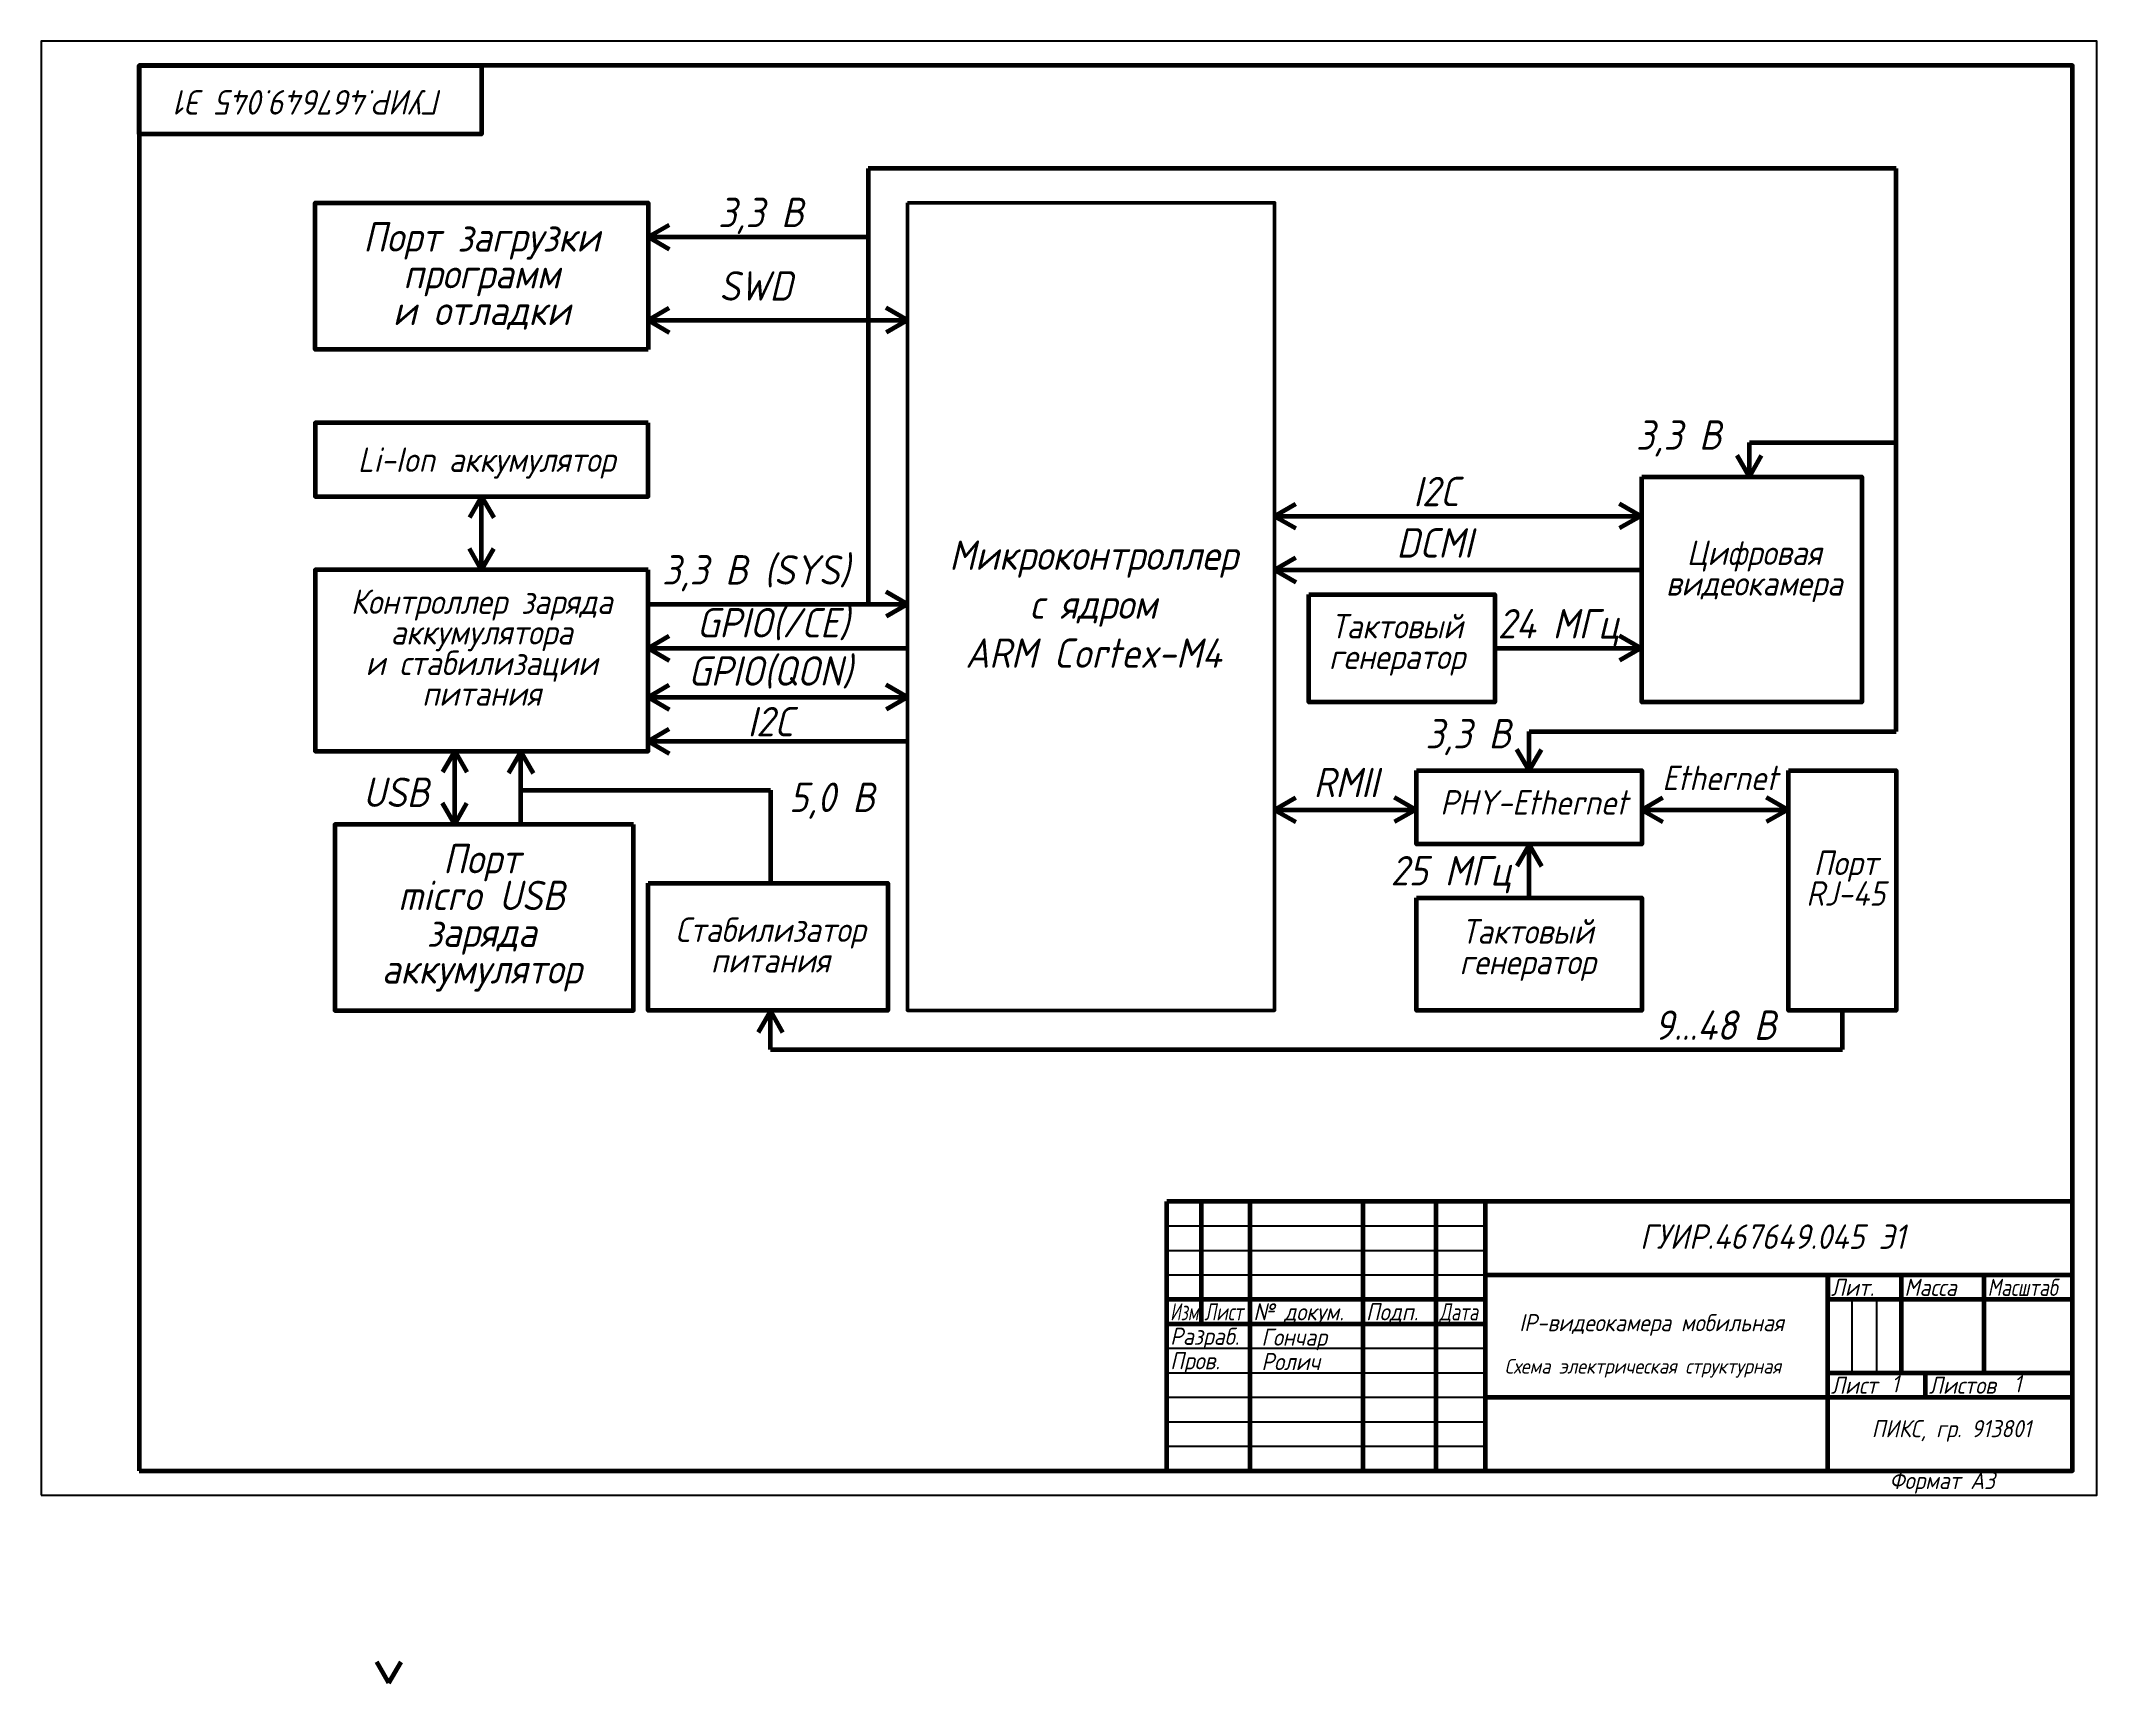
# Model space of a CAD drawing. Header units: millimetres. Extents: x 0 to 420, y -38 to 297.
import ezdxf

# ---------------------------------------------------------------- set-up
doc = ezdxf.new("R2010")
doc.units = ezdxf.units.MM
doc.header["$LTSCALE"] = 0.5
doc.layers.get('0').update_dxf_attribs({"lineweight": 60})
doc.layers.get('Defpoints').update_dxf_attribs({"color": 5})
doc.styles.get("Standard").update_dxf_attribs({"font": 'isocpeui.ttf', "width": 0.9})

msp = doc.modelspace()

# ---------------------------------------------------------------- linework, layer by layer
for p, q in [((379, 271), (169, 271)), ((169, 271), (169, 182)), ((379, 156), (379, 271)), ((124, 257), (128.33, 259.5)), ((124, 257), (169, 257)), ((124, 257), (128.33, 254.5)), ((124, 240), (128.33, 242.5)), ((124, 240), (177, 240)), ((124, 240), (128.33, 237.5)), ((177, 240), (172.67, 242.5)), ((177, 240), (172.67, 237.5)), ((349, 208), (349, 215)), ((349, 215), (379, 215)), ((349, 208), (346.5, 212.33)), ((349, 208), (351.5, 212.33)), ((90, 204), (87.5, 199.67)), ((90, 189), (90, 204)), ((90, 204), (92.5, 199.67)), ((252, 200), (256.33, 202.5)), ((326.83, 200), (322.5, 202.5)), ((252, 200), (327, 200)), ((252, 200), (256.33, 197.5)), ((326.83, 200), (322.5, 197.5)), ((90, 189), (87.5, 193.33)), ((90, 189), (92.5, 193.33)), ((252, 189), (256.33, 191.5)), ((252, 189), (327, 189)), ((252, 189), (256.33, 186.5)), ((124, 182), (177, 182)), ((177, 182), (172.67, 184.5)), ((177, 182), (172.67, 179.5)), ((124, 173), (128.33, 175.5)), ((124, 173), (177, 173)), ((124, 173), (128.33, 170.5)), ((297, 173), (327, 173)), ((326.83, 173), (322.5, 175.5)), ((326.83, 173), (322.5, 170.5)), ((124, 163), (128.33, 165.5)), ((177, 163), (172.67, 165.5)), ((124, 163), (177, 163)), ((124, 163), (128.33, 160.5)), ((177, 163), (172.67, 160.5)), ((124, 154), (128.33, 156.5)), ((304, 148), (304, 156)), ((304, 156), (379, 156)), ((84.5, 152), (82, 147.67)), ((84.5, 137), (84.5, 152)), ((84.5, 152), (87, 147.67)), ((98, 151.83), (95.5, 147.5)), ((98, 137), (98, 152)), ((98, 151.83), (100.5, 147.5)), ((124, 154), (177, 154)), ((124, 154), (128.33, 151.5)), ((304, 148), (301.5, 152.33)), ((304, 148), (306.5, 152.33)), ((98, 144), (149, 144)), ((149, 144), (149, 125)), ((84.5, 137), (82, 141.33)), ((84.5, 137), (87, 141.33)), ((252, 140), (256.33, 142.5)), ((252, 140), (281, 140)), ((252, 140), (256.33, 137.5)), ((280.83, 140), (276.5, 142.5)), ((280.83, 140), (276.5, 137.5)), ((327, 140), (331.33, 142.5)), ((327, 140), (357, 140)), ((327, 140), (331.33, 137.5)), ((356.83, 140), (352.5, 142.5)), ((356.83, 140), (352.5, 137.5)), ((304, 132.83), (301.5, 128.5)), ((304, 122), (304, 133)), ((304, 132.83), (306.5, 128.5)), ((149, 98.83), (146.5, 94.5)), ((149, 91), (149, 99)), ((149, 98.83), (151.5, 94.5)), ((368, 91), (368, 99)), ((149, 91), (368, 91)), ((365, 45), (365, 40)), ((71.07, -38.35), (68.57, -34.02)), ((71.07, -38.35), (73.57, -34.02))]:
    msp.add_line(p, q)
at = {"lineweight": 60}
for p, q in [((415, 60), (230, 60)), ((230, 5), (230, 60)), ((237, 60), (237, 35)), ((247, 5), (247, 60)), ((270, 60), (270, 5)), ((285, 5), (285, 60)), ((295, 60), (295, 5)), ((295, 45), (415, 45)), ((365, 5), (365, 45)), ((380, 45), (380, 25)), ((397, 25), (397, 45)), ((230, 40), (295, 40)), ((365, 40), (415, 40)), ((230, 35), (295, 35)), ((365, 25), (415, 25)), ((385, 20), (385, 25)), ((295, 20), (415, 20))]:
    msp.add_line(p, q, dxfattribs=at)
at = {"lineweight": -3}
for p, q in [((230, 55), (295, 55)), ((230, 50), (295, 50)), ((230, 45), (295, 45)), ((370, 25), (370, 40)), ((375, 40), (375, 25)), ((230, 30), (295, 30)), ((230, 25), (295, 25)), ((230, 20), (295, 20)), ((230, 15), (295, 15)), ((230, 10), (295, 10))]:
    msp.add_line(p, q, dxfattribs=at)
at = {"lineweight": 60}
msp.add_lwpolyline([(20, 5), (415, 5), (415, 292), (20, 292)], close=True, dxfattribs=at)
at = {"color": 0}
msp.add_lwpolyline([(20, 292), (90, 292), (90, 278), (20, 278)], close=True, dxfattribs=at)
for points in [[(124, 234), (56, 234), (56, 264), (124, 264)], [(124, 219), (56, 219), (56, 204), (124, 204)], [(327, 208), (372, 208), (372, 162), (327, 162)], [(124, 189), (56, 189), (56, 152), (124, 152)], [(259, 184), (297, 184), (297, 162), (259, 162)], [(281, 148), (327, 148), (327, 133), (281, 133)], [(357, 148), (379, 148), (379, 99), (357, 99)], [(121, 137), (60, 137), (60, 99), (121, 99)], [(124, 125), (173, 125), (173, 99), (124, 99)], [(281, 122), (327, 122), (327, 99), (281, 99)]]:
    msp.add_lwpolyline(points, close=True)
at = {"lineweight": 50}
msp.add_lwpolyline([(177, 264), (252, 264), (252, 99), (177, 99)], close=True, dxfattribs=at)
at = {"layer": 'Defpoints'}
msp.add_lwpolyline([(0, 0), (420, 0), (420, 297), (0, 297)], close=True, dxfattribs=at)

# ---------------------------------------------------------------- texts
at = {"lineweight": -3}
for s, height, width, p in [('Лит.', 3.5, 0.9, (365.67, 40.7)), ('Масса', 3.5, 0.9, (380.67, 40.7)), ('Масштаб', 3.5, 0.8, (397.67, 40.7)), ('Изм.', 3.5, 0.7, (230.67, 35.7)), ('Лист', 3.5, 0.75, (237.67, 35.7)), ('№ докум.', 3.5, 0.9, (247.67, 35.7)), ('Подп.', 3.5, 0.9, (270.67, 35.7)), ('Дата', 3.5, 0.75, (285.67, 35.7)), ('Разраб.', 3.5, 0.9, (230.67, 30.7)), ('Гончар', 3.5, 0.9, (249.31, 30.53)), ('IP-видеокамера мобильная', 3.5, 0.9, (302, 33.48)), ('Пров.', 3.5, 0.9, (230.67, 25.7)), ('Ролич', 3.5, 0.9, (249.31, 25.53)), ('Схема электрическая структурная', 3, 0.9, (299, 24.83)), ('Лист', 3.5, 0.9, (365.67, 20.7)), ('1', 3.5, 0.9, (378, 21)), ('Листов', 3.5, 0.9, (385.67, 20.7)), ('1', 3.5, 0.9, (403, 21)), ('ПИКС, гр. 913801', 3.5, 0.9, (374, 11.83)), ('Формат А3', 3.5, 0.9, (377.6, 1.25))]:
    msp.add_text(s, height=height, dxfattribs=dict(at, width=width)).set_placement(p)
at = {"insert": (55, 282), "char_height": 5, "attachment_point": 2, "rotation": 180, "line_spacing_factor": 0.75}
msp.add_mtext_dynamic_manual_height_columns('ГУИР.467649.045 Э1', width=66.9322, gutter_width=50, heights=[9], dxfattribs=at)
at = {"char_height": 6, "attachment_point": 2}
for s, width, heights, insert in [('3,3 В', 25, [8], (147, 265)), ('SWD', 25, [0], (146, 250)), ('3,3 В', 25, [8], (334.53, 219.54)), ('I2C', 43.9692, [8], (285, 208)), ('DCMI', 43.9692, [8], (284.68, 197.51)), ('Микроконтроллер \\Pс ядром\\PARM Cortex-M4', 58, [0], (215, 195)), ('3,3 В (SYS)', 43.9692, [8], (146, 192)), ('GPIO(/CE)', 43.9692, [8], (149.51, 181.2)), ('24 МГц', 43.9692, [8], (310, 181)), ('GPIO(QON)', 43.9692, [8], (148.96, 171.34)), ('I2C', 43.9692, [8], (149, 161)), ('3,3 В', 25, [8], (291.53, 158.54)), ('RMII', 43.9692, [8], (266.57, 148.57)), ('USB', 25, [0], (72.53, 146.57)), ('5,0 В', 25, [8], (161.53, 145.54)), ('25 МГц', 43.9692, [8], (288.04, 130.55)), ('9...48 В', 25, [8], (342, 99))]:
    msp.add_mtext_dynamic_manual_height_columns(s, width=width, gutter_width=50, heights=heights, dxfattribs=dict(at, insert=insert))
at = {"attachment_point": 2, "line_spacing_factor": 0.75}
for s, width, heights, insert, char_height in [('Порт загрузки программ \\Pи отладки', 52.9692, [24], (90, 260), 6), ('Li-Ion аккумулятор', 65.9661, [7], (91, 214), 5), ('Цифровая видеокамера', 39.3832, [18], (350, 195), 5), ('Контроллер заряда аккумулятора \\Pи стабилизации питания', 64.544, [28], (90, 185), 5), ('Тактовый генератор', 39.3832, [18], (277, 180), 5), ('Ethernet', 39.3832, [8], (343, 149), 5), ('PHY-Ethernet', 39.3832, [8], (305, 144), 5), ('Порт\\Pmicro USB\\Pзаряда\\Pаккумулятор', 64.544, [34.02], (90, 133), 6), ('Порт\\PRJ-45', 39.3832, [18], (368.69, 131.65), 5), ('Стабилизатор питания', 49.272, [16], (149, 118), 5), ('Тактовый\\Pгенератор', 39.3832, [18], (303.69, 117.65), 5), ('ГУИР.467649.045 Э1', 66.9322, [9], (353.76, 55.3), 5)]:
    msp.add_mtext_dynamic_manual_height_columns(s, width=width, gutter_width=50, heights=heights, dxfattribs=dict(at, insert=insert, char_height=char_height))

doc.saveas('drawing.dxf')
